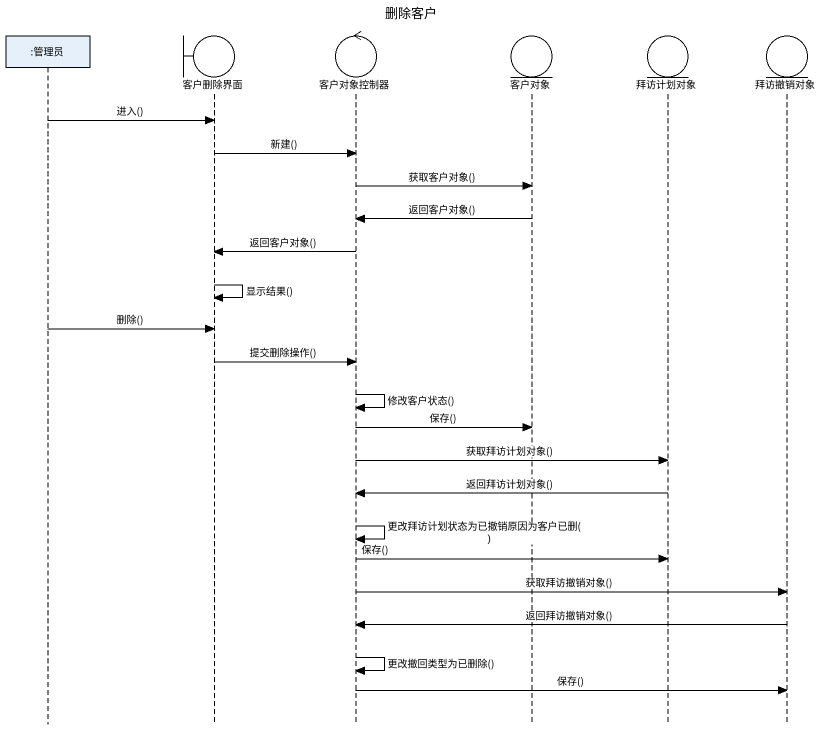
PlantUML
@startuml
title 删除客户
hide footbox
participant ":管理员" as 管理员
boundary 客户删除界面
control 客户对象控制器
entity 客户对象
entity 拜访计划对象
entity 拜访撤销对象

管理员 -> 客户删除界面 : 进入()
客户删除界面 -> 客户对象控制器 : 新建()
客户对象控制器 -> 客户对象 : 获取客户对象()
客户对象 -> 客户对象控制器 : 返回客户对象()
客户对象控制器 -> 客户删除界面 : 返回客户对象()
客户删除界面 -> 客户删除界面 : 显示结果()
管理员 -> 客户删除界面 : 删除()
客户删除界面 -> 客户对象控制器 : 提交删除操作()
客户对象控制器 -> 客户对象控制器 : 修改客户状态()
客户对象控制器 -> 客户对象 : 保存()
客户对象控制器 -> 拜访计划对象 : 获取拜访计划对象()
拜访计划对象 -> 客户对象控制器 : 返回拜访计划对象()
客户对象控制器 -> 客户对象控制器 : 更改拜访计划状态为已撤销原因为客户已删()
客户对象控制器 -> 拜访计划对象 : 保存()
客户对象控制器 -> 拜访撤销对象 : 获取拜访撤销对象()
拜访撤销对象 -> 客户对象控制器 : 返回拜访撤销对象()
客户对象控制器 -> 客户对象控制器 : 更改撤回类型为已删除()
客户对象控制器 -> 拜访撤销对象 : 保存()
@enduml
